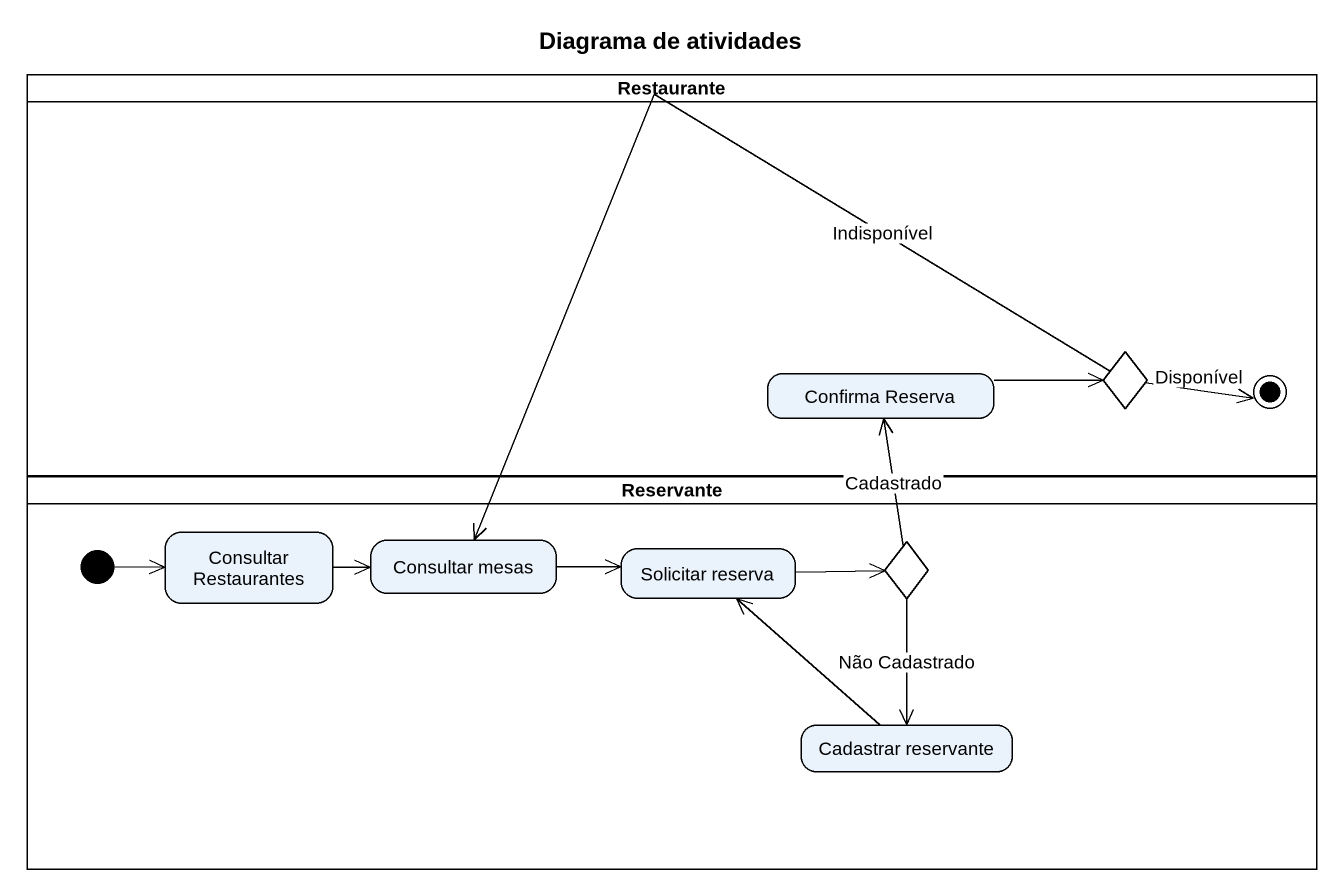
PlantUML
@startuml
title Diagrama de atividades
hide empty description
state Restaurante <<partition>> {
  state "Confirma Reserva" as Confirma_Reserva
  state choice1 <<choice>>
  choice1 -right-> [*] : Disponível
}
state Reservante <<partition>> {
  state "Consultar Restaurantes" as Consultar_Restaurantes
  state "Consultar mesas" as Consultar_mesas
  state "Solicitar reserva" as Solicitar_reserva
  state choice2 <<choice>>
  state "Cadastrar reservante" as Cadastrar_reservante
  [*] -right-> Consultar_Restaurantes
}
Confirma_Reserva -right-> choice1
choice1 -left-> Consultar_mesas : Indisponível
Consultar_Restaurantes -right-> Consultar_mesas
Consultar_mesas -right-> Solicitar_reserva
Solicitar_reserva -right-> choice2
choice2 -up-> Confirma_Reserva : Cadastrado
choice2 --> Cadastrar_reservante : Não Cadastrado
Cadastrar_reservante -up-> Solicitar_reserva
@enduml
